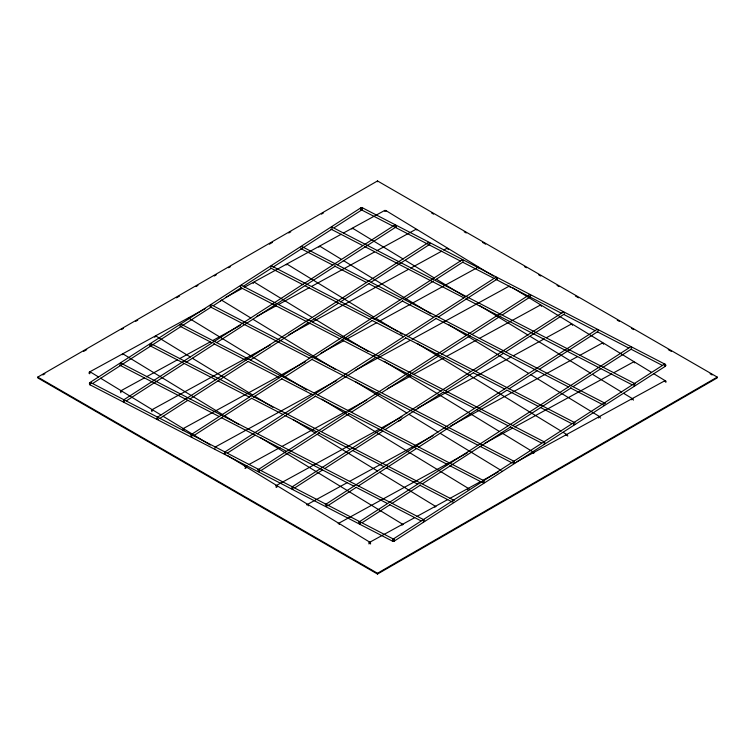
<?xml version="1.0" encoding="UTF-8"?>
<svg xmlns="http://www.w3.org/2000/svg" width="755" height="755" viewBox="0 0 755 755"><rect width="100%" height="100%" fill="white"/><g stroke="black" fill="none" stroke-linecap="round" stroke-linejoin="round"><path stroke-width="1.13" d="M89.722 382.653L361.079 207.672M92.827 383.37L211.664 306.738M213.646 305.454L241.373 287.579M243.355 286.296L271.083 268.421M273.065 267.138L332.483 228.822M334.465 227.548L362.192 209.663M394.752 225.084L123.395 400.065A1.142 0.698 57.2 0 1 124.518 400.641M126.5 400.773L183.937 363.74M185.919 362.457L214.637 343.94M216.619 342.666L335.456 266.024M337.438 264.75L395.875 227.076M428.425 242.487L157.078 417.468A1.142 0.698 57.2 0 1 158.191 418.043M160.173 418.185L187.901 400.301M189.882 399.027L248.31 361.343M250.292 360.069L308.729 322.394M310.701 321.111L338.438 303.236M340.42 301.953L369.138 283.436M371.12 282.162L429.548 244.478M190.751 434.88L462.107 259.899M193.846 435.588L251.292 398.555M253.274 397.272L281.993 378.755M283.974 377.481L312.693 358.955M314.675 357.681L372.111 320.639M374.093 319.365L402.811 300.839M404.793 299.565L433.512 281.049M435.493 279.765L463.221 261.891M495.78 277.302L224.424 452.283A1.142 0.698 57.2 0 1 225.547 452.858M227.529 453L255.256 435.116M257.238 433.842L315.666 396.158M317.647 394.884L376.075 357.209M378.057 355.926L405.784 338.051M407.766 336.768L436.484 318.251M438.466 316.968L496.894 279.293M258.106 469.695L529.453 294.705M261.202 470.403L319.629 432.728M321.611 431.454L349.339 413.57M351.32 412.287L380.039 393.77M382.021 392.496L439.467 355.454M441.439 354.18L470.167 335.654M472.139 334.38L500.867 315.864M502.839 314.58L530.576 296.706M563.136 312.117L291.779 487.098A1.142 0.698 57.2 0 1 292.893 487.673M294.875 487.815L322.602 469.931M324.584 468.657L383.021 430.973M384.993 429.699L443.43 392.024M445.412 390.741L473.14 372.857M475.121 371.583L503.84 353.066M505.822 351.783L564.249 314.108A1.142 0.698 57.2 0 0 564.41 313.986M325.452 504.5L596.809 329.52A1.142 0.698 57.2 0 1 598.083 330.388M327.566 505.859L356.284 487.343M358.266 486.06L416.694 448.385M418.676 447.102L506.813 390.269M508.794 388.995L537.513 370.469M539.495 369.195L597.922 331.511M359.125 521.913L630.482 346.932A1.142 0.698 57.2 0 1 631.756 347.791M362.23 522.63L389.957 504.746M391.939 503.472L420.658 484.946M422.64 483.672L510.776 426.83M512.758 425.556L571.186 387.881M573.168 386.598L600.895 368.723M602.877 367.44L631.605 348.923M392.808 539.315L664.155 364.335A1.142 0.698 57.2 0 1 665.495 365.344A1.142 0.698 57.2 0 1 664.834 366.326M393.921 541.307A1.142 0.698 57.2 0 0 393.638 539.58A1.142 0.698 57.2 0 0 392.524 540.061A1.142 0.698 57.2 0 0 393.921 541.307L665.278 366.326M37.75 377.104L377.5 180.945L717.25 377.104L717.25 377.896L377.5 574.055L37.75 377.896L37.75 377.104L377.5 573.253L717.25 377.104M42.856 374.952L44.894 373.782M83.663 351.396L86.721 349.631M121.413 329.595L123.452 328.425M135.692 321.356L137.74 320.177M176.51 297.791L179.567 296.026M195.894 286.598L197.933 285.418M214.26 276L216.298 274.82M228.538 267.751L230.577 266.572M269.356 244.186L272.413 242.421M288.74 232.993L290.779 231.813M321.385 214.146L323.423 212.967M89.43 372.036L205.058 308.757M225.698 297.461L242.213 288.419M244.28 287.296L341.326 234.192M343.383 233.059L384.682 210.466M120.526 390.977L144.271 377.981M146.338 376.849L177.302 359.899M179.369 358.776L210.343 341.826M212.41 340.694L240.279 325.443M256.794 316.402L276.405 305.671M278.472 304.539L309.446 287.589M311.513 286.456L374.48 252M376.547 250.868L415.779 229.407A1.142 0.642 61.3 0 1 416.807 230.03M151.623 409.918L270.337 344.95M288.92 334.776L310.598 322.913M312.664 321.781L408.672 269.242M410.739 268.119L441.713 251.17M443.77 250.037L446.866 248.338A1.142 0.642 61.3 0 1 448.14 249.565M305.567 361.626L182.719 428.859A1.142 0.642 61.3 0 1 183.748 429.482M321.054 353.151L343.761 340.722M345.828 339.599L376.792 322.649M378.859 321.517L477.962 267.279A1.142 0.642 61.3 0 1 479.236 268.497M214.845 447.234L311.881 394.129M313.948 392.996L336.664 380.567M355.246 370.394L409.956 340.458M412.022 339.325L509.059 286.22A1.142 0.642 61.3 0 1 510.097 286.853M246.97 465.608L244.903 466.732A1.142 0.642 61.3 0 1 246.177 467.949M249.037 464.476L280.011 447.526M282.068 446.394L346.073 411.371M348.14 410.239L366.722 400.075M387.372 388.778L411.116 375.782M413.174 374.65L444.148 357.7M446.214 356.568L477.179 339.627M479.246 338.495L540.155 305.162A1.142 0.642 61.3 0 1 541.429 306.379M379.236 429.18L276 485.673A1.142 0.642 61.3 0 1 277.274 486.89M381.303 428.047L401.943 416.751M417.43 408.276L511.371 356.87M513.438 355.737L544.412 338.787M546.478 337.664L571.252 324.103M398.848 421.054L400.914 419.922M307.096 504.614L347.357 482.587M349.423 481.454L433.04 435.692M450.593 426.084L577.566 356.596M579.632 355.473L602.348 343.044M467.232 452.934L338.193 523.555A1.142 0.642 61.3 0 1 339.373 524.47M484.785 443.336L512.654 428.076M514.721 426.952L611.758 373.848M613.824 372.715L633.436 361.985A1.142 0.642 61.3 0 1 634.615 362.9M369.289 542.496L414.712 517.637M416.779 516.505L447.743 499.555M449.81 498.432L480.784 481.482M482.841 480.35L498.328 471.875M516.911 461.711L664.532 380.926A1.142 0.642 61.3 0 1 665.381 381.294A1.142 0.642 61.3 0 1 665.844 382.426M664.598 366.194L665.013 366.005A1.142 0.623 -62.7 0 0 665.485 364.844A1.142 0.623 -62.7 0 0 665.013 364.278L664.4 364.684A1.142 0.623 -62.7 0 0 664.221 364.948M90.402 384.644L89.987 384.701A1.142 0.623 -62.7 0 1 89.515 384.144A1.142 0.623 -62.7 0 1 89.987 382.974L90.6 382.596A1.142 0.623 -62.7 0 1 91.015 382.917M362.173 207.663L665.259 364.325M361.135 209.701L460.418 261.022M462.513 262.098L493.864 278.312M495.95 279.388L561.795 313.419M563.891 314.505L595.242 330.709M597.328 331.785L628.679 347.998M630.774 349.074L662.126 365.278M635.068 383.748L331.983 227.085A1.142 0.623 -62.7 0 0 330.983 227.727M362.343 245.347L330.983 229.143A1.142 0.623 -62.7 0 0 331.171 229.171M364.429 246.432L463.712 297.753M465.807 298.829L631.973 384.729M604.915 403.189L301.84 246.526A1.142 0.623 -62.7 0 0 300.839 247.168M300.839 248.584L332.191 264.788M334.276 265.873L366.675 282.615M368.77 283.701L400.122 299.905M402.207 300.99L433.568 317.194M435.654 318.27L568.383 386.881M570.469 387.957L602.867 404.708M271.687 265.968L574.763 422.63M303.085 284.777L270.686 268.025A1.142 0.623 -62.7 0 0 270.866 268.053M305.171 285.852L369.969 319.346M372.064 320.431L403.415 336.636M405.501 337.711L470.299 371.205M473.432 372.828L504.784 389.033M506.879 390.118L538.23 406.322M540.325 407.407L571.677 423.612M241.534 285.409L544.619 442.071A1.142 0.623 -62.7 0 0 543.619 442.723M339.816 338.787L240.534 287.466A1.142 0.623 -62.7 0 0 241.147 287.296M341.911 339.873L441.194 391.194M443.289 392.27L474.64 408.474M476.726 409.559L508.077 425.763M510.172 426.849L541.524 443.053M210.381 306.907L309.673 358.229M311.758 359.314L477.934 445.205M480.02 446.29L512.418 463.032M211.589 342.562L180.237 326.358A1.142 0.623 -62.7 0 1 180.096 326.245M213.674 343.638L246.073 360.39M248.168 361.466L279.52 377.679M281.606 378.755L312.966 394.959M315.052 396.045L346.403 412.249M348.499 413.325L447.781 464.646M449.867 465.731L482.266 482.473M151.085 343.733L454.161 500.405A1.142 0.623 -62.7 0 0 453.16 501.046M150.085 345.799L215.921 379.831M218.016 380.907L249.367 397.121M251.462 398.196L282.814 414.401M284.899 415.486L316.251 431.69M318.346 432.775L349.697 448.98M352.83 450.603L384.191 466.807M386.277 467.883L417.628 484.097M419.723 485.172L452.122 501.924M120.932 363.174L424.017 519.846A1.142 0.623 -62.7 0 0 423.017 520.488M119.932 365.241L219.214 416.562M221.309 417.638L286.107 451.131M288.193 452.217L354.038 486.248M356.124 487.324L387.475 503.538M389.571 504.614L420.922 520.818M90.779 382.625L393.865 539.287M89.741 384.663L392.827 541.326M431.577 212.967L433.615 214.146M464.221 231.813L466.26 232.993M482.587 242.421L485.644 244.186M524.423 266.572L526.462 267.751M538.702 274.82L540.74 276M557.067 285.418L559.106 286.598M575.433 296.026L578.49 297.791M617.26 320.177L619.308 321.356M631.548 328.425L633.587 329.595M668.279 349.631L671.337 351.396M710.106 373.782L712.144 374.952M385.786 210.503L493.496 276.113M512.626 287.759L651.546 372.375M653.556 373.602L665.636 380.964M352.934 228.435L403.274 259.088M405.284 260.315L434.474 278.095M436.494 279.322L464.674 296.489M479.774 305.69L528.094 335.126M530.114 336.352L590.514 373.14M592.524 374.367L621.714 392.147M623.734 393.374L632.794 398.895M320.129 246.385L341.269 259.258M343.28 260.484L430.869 313.835M448.989 324.867L466.099 335.295M468.109 336.522L528.509 373.31M530.529 374.537L599.989 416.845A1.142 0.679 -58.7 0 0 598.639 418.025M373.895 317.072L287.325 264.335A1.142 0.679 -58.7 0 0 286.239 264.93M375.914 318.299L398.055 331.785M400.075 333.012L402.085 334.238M417.185 343.431L561.144 431.114M563.154 432.341L567.184 434.795M311.9 317.242L254.52 282.285A1.142 0.679 -58.7 0 0 253.18 283.465M313.91 318.468L368.27 351.575M384.38 361.39L499.14 431.284M501.15 432.511L534.38 452.745A1.142 0.679 -58.7 0 0 533.285 453.34M221.715 300.245L250.905 318.025M252.925 319.252L335.465 369.525M355.605 381.794L406.945 413.06M408.955 414.287L438.145 432.068M440.165 433.294L500.565 470.091M306.69 389.939L188.91 318.195A1.142 0.679 -58.7 0 0 187.665 319.072M321.79 399.131L468.761 488.655M156.106 336.145L190.326 356.992M192.346 358.219L252.746 395.007M254.756 396.233L272.876 407.275M293.016 419.535L315.156 433.03M317.175 434.257L377.575 471.044M379.586 472.271L435.956 506.605A1.142 0.679 -58.7 0 0 434.871 507.2M123.301 354.095L222.961 414.806M224.971 416.024L239.061 424.612M260.211 437.485L403.151 524.555A1.142 0.679 -58.7 0 0 402.066 525.159M98.546 376.953L90.496 372.055A1.142 0.679 -58.7 0 0 90.298 372.017L89.628 372.366A1.142 0.679 -58.7 0 0 89.118 373.508M100.557 378.18L160.957 414.976M162.976 416.203L210.286 445.016M227.397 455.444L370.346 542.515M394.129 539.825A1.142 0.623 -62.7 0 1 393.685 540.957L393.072 541.373A1.142 0.623 -62.7 0 1 392.6 540.806A1.142 0.623 -62.7 0 1 393.072 539.636L393.685 539.259A1.142 0.623 -62.7 0 1 394.129 539.825L394.506 540.278M377.5 180.945L377.5 181.747M377.5 573.253L377.5 574.055M89.194 372.328A1.142 0.642 61.3 0 1 90.468 372.668M384.437 210.758A1.142 0.642 61.3 0 1 385.711 211.089M89.921 373.716A1.142 0.661 0 0 1 89.486 373.659M386.031 211.032A1.142 0.679 -58.7 0 0 385.512 210.447L384.852 210.824A1.142 0.679 -58.7 0 0 384.654 211.079M120.385 391.09A1.142 0.642 61.3 0 1 121.564 391.6M121.017 392.657A1.142 0.661 0 0 1 120.573 392.6M151.377 410.21A1.142 0.642 61.3 0 1 152.652 410.541M152.104 411.598A1.142 0.661 0 0 1 151.67 411.541M183.899 429.774A1.142 0.642 61.3 0 1 183.994 430.076M183.201 430.539A1.142 0.661 0 0 1 182.767 430.482M214.996 448.715A1.142 0.642 61.3 0 1 215.081 449.017M510.238 287.145A1.142 0.642 61.3 0 1 510.333 287.438M245.394 468.421A1.142 0.661 0 0 1 244.96 468.364M275.764 485.975A1.142 0.642 61.3 0 1 275.858 485.786M571.101 324.216A1.142 0.642 61.3 0 1 571.875 324.263A1.142 0.642 61.3 0 1 572.526 325.32M276.49 487.362A1.142 0.661 0 0 1 276.056 487.305M306.86 504.916A1.142 0.642 61.3 0 1 307.615 504.699A1.142 0.642 61.3 0 1 308.37 505.831M602.197 343.157A1.142 0.642 61.3 0 1 602.971 343.204A1.142 0.642 61.3 0 1 603.613 344.261M369.044 542.788A1.142 0.642 61.3 0 1 369.912 542.656A1.142 0.642 61.3 0 1 370.592 543.996M370.601 542.817A1.142 0.679 -58.7 0 0 370.148 542.477L369.488 542.826A1.142 0.679 -58.7 0 0 368.968 543.968M665.882 381.492A1.142 0.679 -58.6 0 0 665.372 380.907L664.702 381.284A1.142 0.679 -58.6 0 0 664.504 381.53M122.206 354.699A1.142 0.679 -58.7 0 1 123.452 354.218M154.766 337.325A1.142 0.679 -58.7 0 1 156.257 336.258M467.42 489.835A1.142 0.679 -58.7 0 1 469.015 488.957M220.62 300.839A1.142 0.679 -58.7 0 1 221.866 300.358M501.726 470.818A1.142 0.679 -58.7 0 1 501.82 471.007M566.09 435.39A1.142 0.679 -58.7 0 1 567.335 434.908M567.779 435.814A1.142 0.661 0 0 1 567.684 436.069M318.884 247.262A1.142 0.679 -58.7 0 1 320.29 246.498M600.584 417.864A1.142 0.661 0 0 1 600.489 418.119M631.548 399.773A1.142 0.679 -58.7 0 1 632.945 399.008M351.849 229.029A1.142 0.679 -58.7 0 1 353.095 228.548M633.388 399.914A1.142 0.661 0 0 1 633.294 400.169M90.166 384.512A1.142 0.698 57.2 0 1 89.505 382.861A1.142 0.698 57.2 0 1 90.845 383.229M362.353 209.55A1.142 0.698 57.2 0 1 361.513 209.531L361.315 209.73A1.142 0.623 -62.7 0 1 360.994 209.588M360.918 208.805A1.142 0.698 57.2 0 1 362.192 208.248M90.345 384.314A1.142 0.661 0 0 1 89.902 384.276M89.788 383.059A1.142 0.661 0 0 1 90.222 382.993M362.343 207.852A1.142 0.623 -62.7 0 0 361.928 207.616L361.315 208.021A1.142 0.623 -62.7 0 0 360.899 208.88M124.518 402.056A1.142 0.698 57.2 0 1 124.084 402.047M123.395 401.481A1.142 0.698 57.2 0 1 123.244 401.188M396.026 226.953A1.142 0.698 57.2 0 1 395.195 226.944M394.497 225.386A1.142 0.698 57.2 0 1 396.13 226.236M124.018 401.717A1.142 0.661 0 0 1 123.584 401.679M396.347 225.792A1.142 0.661 0 0 1 396.46 226.038M158.191 419.459A1.142 0.698 57.2 0 1 157.757 419.45M157.512 419.327A1.142 0.698 57.2 0 1 156.917 418.6M429.803 244.167A1.142 0.698 57.2 0 1 428.632 244.148M428.274 242.61A1.142 0.698 57.2 0 1 429.548 243.063M157.701 419.129A1.142 0.661 0 0 1 157.257 419.091M430.02 243.195A1.142 0.661 0 0 1 430.133 243.45M192.025 436.749A1.142 0.698 57.2 0 1 191.185 436.739M190.59 434.993A1.142 0.698 57.2 0 1 191.864 435.456M461.947 260.013A1.142 0.698 57.2 0 1 463.381 260.758M191.374 436.532A1.142 0.661 0 0 1 190.93 436.494M225.707 454.161A1.142 0.698 57.2 0 1 224.867 454.142M224.263 453.415A1.142 0.698 57.2 0 0 224.631 453.944A1.142 0.661 0 0 0 225.047 453.944M497.158 278.982A1.142 0.698 57.2 0 1 495.988 278.963M495.62 277.425A1.142 0.698 57.2 0 1 496.894 277.878M497.054 278.161A1.142 0.698 57.2 0 1 497.158 278.453M497.375 278.01A1.142 0.661 0 0 1 497.479 278.265M259.38 471.564A1.142 0.698 57.2 0 1 258.54 471.554M257.842 469.997A1.142 0.698 57.2 0 1 259.22 470.271M259.38 470.554A1.142 0.698 57.2 0 1 259.484 470.846M529.293 294.827A1.142 0.698 57.2 0 1 530.737 295.573M258.72 471.346A1.142 0.661 0 0 1 258.286 471.309M293.157 488.778A1.142 0.698 57.2 0 1 292.213 488.957M291.779 488.513A1.142 0.698 57.2 0 1 291.619 488.23M562.975 312.24A1.142 0.698 57.2 0 1 564.41 312.976M292.402 488.759A1.142 0.661 0 0 1 291.959 488.721M326.575 506.501A1.142 0.698 57.2 0 1 325.66 506.171M325.292 504.623A1.142 0.698 57.2 0 1 326.726 505.369M326.075 506.161A1.142 0.661 0 0 1 325.632 506.124M360.503 523.592A1.142 0.698 57.2 0 1 359.333 523.574A1.142 0.661 0 0 0 359.748 523.564M358.965 523.045A1.142 0.698 57.2 0 1 358.87 522.753M358.965 522.035A1.142 0.698 57.2 0 1 360.409 522.771M665.485 364.844A1.142 0.661 0 0 1 665.797 365.552M424.017 521.261A1.142 0.623 -62.7 0 1 423.196 521.931M119.932 363.825A1.142 0.623 -62.7 0 1 121.168 363.476M120.545 365.061A1.142 0.623 -62.7 0 1 119.79 365.127M424.659 520.837A1.142 0.661 0 0 1 424.593 521.092M150.906 345.412A1.142 0.623 -62.7 0 1 149.849 345.507M150.085 344.384A1.142 0.623 -62.7 0 1 151.227 343.846M453.557 502.424A1.142 0.623 -62.7 0 1 453.16 502.462M484.455 482.077A1.142 0.623 -62.7 0 1 484.314 482.37M483.927 482.841A1.142 0.623 -62.7 0 1 483.172 482.907M483.313 481.605A1.142 0.623 -62.7 0 1 484.314 480.954L181.238 324.291A1.142 0.623 -62.7 0 0 180.096 325.235M180.237 324.725A1.142 0.661 0 0 1 180.671 324.659M514.702 462.334A1.142 0.623 -62.7 0 1 514.466 462.928M514.278 463.192A1.142 0.623 -62.7 0 1 513.853 463.542M513.324 462.456A1.142 0.623 -62.7 0 1 514.466 461.513L211.381 304.85A1.142 0.623 -62.7 0 0 210.154 306.086M210.57 306.936A1.142 0.623 -62.7 0 1 210.239 306.804M210.39 305.284A1.142 0.661 0 0 1 210.824 305.218M515.108 462.513A1.142 0.661 0 0 1 515.042 462.768M544.619 443.487A1.142 0.623 -62.7 0 1 544.006 444.1M240.298 286.645A1.142 0.623 -62.7 0 1 240.93 285.579A1.142 0.623 -62.7 0 1 241.675 285.522M545.261 443.062A1.142 0.661 0 0 1 545.195 443.327M574.763 424.046A1.142 0.623 -62.7 0 1 574.159 424.659M573.951 424.716A1.142 0.623 -62.7 0 1 573.762 424.688M573.762 423.272A1.142 0.623 -62.7 0 1 574.904 422.743M270.545 266.902A1.142 0.623 -62.7 0 1 271.828 266.071M603.915 403.831A1.142 0.623 -62.7 0 1 605.151 403.481M604.528 405.076A1.142 0.623 -62.7 0 1 603.774 405.142M634.88 385.418A1.142 0.623 -62.7 0 1 633.832 385.512M633.926 384.682A1.142 0.623 -62.7 0 1 635.21 383.851M330.992 227.519A1.142 0.661 0 0 1 331.87 227.491"/></g></svg>
